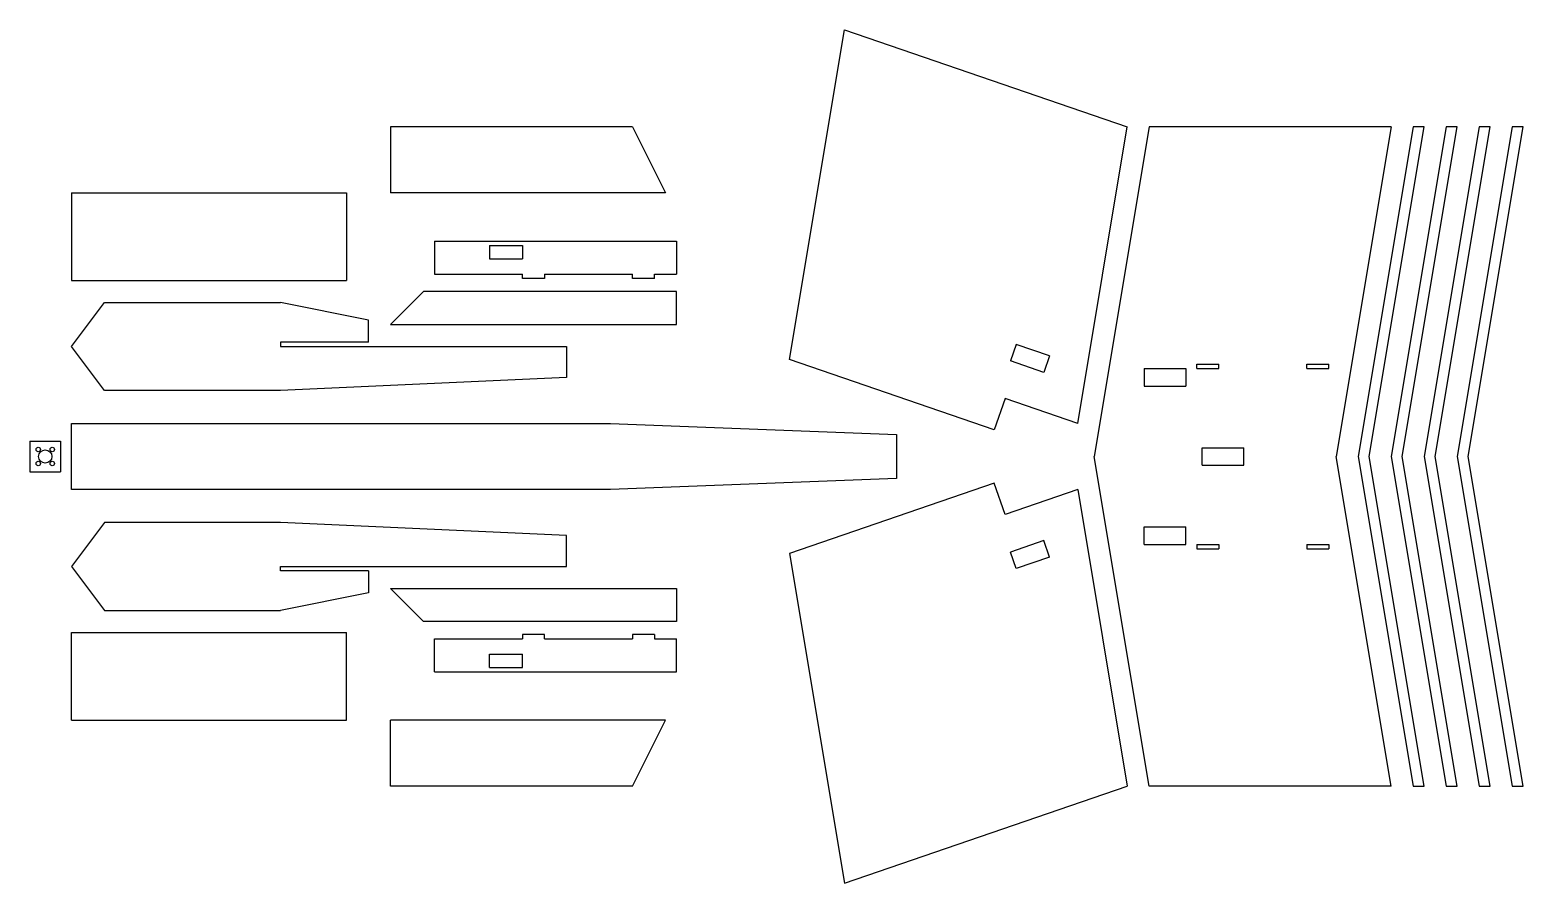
# Model space of a CAD drawing. Header units: millimetres. Extents: x -19 to 660, y -194 to 194.
import ezdxf

# ---------------------------------------------------------------- set-up
doc = ezdxf.new("R2010")
doc.units = ezdxf.units.MM

msp = doc.modelspace()

# ---------------------------------------------------------------- linework, layer by layer
at = {"color": 7, "linetype": 'Continuous'}
for p, q in [((326.39, 44.11), (351.39, 194.11)), ((351.39, 194.11), (480.04, 150)), ((255, 150), (145, 150)), ((145, 150), (145, 120)), ((255, 150), (270, 120)), ((457.54, 15), (480.04, 150)), ((490.04, 150), (465.04, 0)), ((600.04, 150), (490.04, 150)), ((600.04, 150), (575.04, 0)), ((610.04, 150), (585.04, 0)), ((590.04, 0), (615.04, 150)), ((625.04, 150), (600.04, 0)), ((605.04, 0), (630.04, 150)), ((615.04, 150), (610.04, 150)), ((640.04, 150), (615.04, 0)), ((620.04, 0), (645.04, 150)), ((630.04, 150), (625.04, 150)), ((655.04, 150), (630.04, 0)), ((635.04, 0), (660.04, 150)), ((645.04, 150), (640.04, 150)), ((660.04, 150), (655.04, 150)), ((0, 120), (125, 120)), ((0, 120), (0, 80)), ((125, 120), (125, 80)), ((270, 120), (145, 120)), ((165, 98), (275, 98)), ((165, 98), (165, 83)), ((190, 96), (205, 96)), ((190, 96), (190, 90)), ((205, 96), (205, 90)), ((275, 98), (275, 83)), ((190, 90), (205, 90)), ((165, 83), (205, 83)), ((205, 81), (205, 83)), ((215, 83), (215, 81)), ((215, 83), (255, 83)), ((255, 81), (255, 83)), ((265, 81), (265, 83)), ((265, 83), (275, 83)), ((0, 80), (125, 80)), ((160, 75), (145, 60)), ((275, 75), (160, 75)), ((215, 81), (205, 81)), ((265, 81), (255, 81)), ((275, 60), (275, 75)), ((0, 50), (15, 70)), ((15, 70), (95, 70)), ((135, 62), (95, 70)), ((135, 52), (135, 62)), ((145, 60), (275, 60)), ((15, 30), (0, 50)), ((135, 52), (95, 52)), ((95, 52), (95, 50)), ((95, 50), (225, 50)), ((225, 50), (225, 36)), ((429.55, 51.03), (426.95, 43.46)), ((444.68, 45.84), (429.55, 51.03)), ((419.57, 12.16), (326.39, 44.11)), ((442.09, 38.27), (426.95, 43.46)), ((444.68, 45.84), (442.09, 38.27)), ((511.71, 40), (511.71, 42)), ((511.71, 42), (521.71, 42)), ((521.71, 40), (521.71, 42)), ((561.71, 40), (561.71, 42)), ((561.71, 42), (571.71, 42)), ((571.71, 40), (571.71, 42)), ((225, 36), (95, 30)), ((487.71, 40), (506.71, 40)), ((487.71, 40), (487.71, 32)), ((506.71, 40), (506.71, 32)), ((511.71, 40), (521.71, 40)), ((561.71, 40), (571.71, 40)), ((95, 30), (15, 30)), ((487.71, 32), (506.71, 32)), ((424.43, 26.35), (419.57, 12.16)), ((457.54, 15), (424.43, 26.35)), ((0, 15), (245, 15)), ((0, -15), (0, 15)), ((245, 15), (375.04, 10)), ((-19, 7), (-5, 7)), ((-19, 7), (-19, -7)), ((-5, 7), (-5, -7)), ((375.04, 10), (375.04, -10)), ((490.04, -150), (465.04, 0)), ((514.04, -4), (514.04, 4)), ((514.04, 4), (533.04, 4)), ((533.04, -4), (533.04, 4)), ((600.04, -150), (575.04, 0)), ((585.04, 0), (610.04, -150)), ((615.04, -150), (590.04, 0)), ((600.04, 0), (625.04, -150)), ((630.04, -150), (605.04, 0)), ((615.04, 0), (640.04, -150)), ((645.04, -150), (620.04, 0)), ((630.04, 0), (655.04, -150)), ((660.04, -150), (635.04, 0)), ((514.04, -4), (533.04, -4)), ((-19, -7), (-5, -7)), ((375.04, -10), (245, -15)), ((419.57, -12.16), (326.39, -44.11)), ((424.43, -26.35), (419.57, -12.16)), ((245, -15), (0, -15)), ((457.54, -15), (424.43, -26.35)), ((457.54, -15), (480.04, -150)), ((15, -30), (0, -50)), ((95, -30), (15, -30)), ((225, -36), (95, -30)), ((487.71, -32), (506.71, -32)), ((487.71, -40), (487.71, -32)), ((506.71, -40), (506.71, -32)), ((225, -50), (225, -36)), ((442.09, -38.27), (426.95, -43.46)), ((444.68, -45.84), (442.09, -38.27)), ((487.71, -40), (506.71, -40)), ((511.71, -40), (521.71, -40)), ((511.71, -40), (511.71, -42)), ((521.71, -40), (521.71, -42)), ((561.71, -40), (571.71, -40)), ((561.71, -40), (561.71, -42)), ((571.71, -40), (571.71, -42)), ((326.39, -44.11), (351.39, -194.11)), ((429.55, -51.03), (426.95, -43.46)), ((444.68, -45.84), (429.55, -51.03)), ((511.71, -42), (521.71, -42)), ((561.71, -42), (571.71, -42)), ((0, -50), (15, -70)), ((95, -50), (225, -50)), ((95, -52), (95, -50)), ((135, -52), (95, -52)), ((135, -52), (135, -62)), ((160, -75), (145, -60)), ((145, -60), (275, -60)), ((275, -60), (275, -75)), ((135, -62), (95, -70)), ((15, -70), (95, -70)), ((0, -80), (125, -80)), ((0, -120), (0, -80)), ((125, -120), (125, -80)), ((275, -75), (160, -75)), ((205, -81), (205, -83)), ((215, -81), (205, -81)), ((215, -83), (215, -81)), ((255, -81), (255, -83)), ((265, -81), (255, -81)), ((265, -81), (265, -83)), ((165, -83), (205, -83)), ((165, -98), (165, -83)), ((215, -83), (255, -83)), ((265, -83), (275, -83)), ((275, -98), (275, -83)), ((190, -90), (205, -90)), ((190, -96), (190, -90)), ((205, -96), (205, -90)), ((165, -98), (275, -98)), ((190, -96), (205, -96)), ((0, -120), (125, -120)), ((145, -150), (145, -120)), ((270, -120), (145, -120)), ((255, -150), (270, -120)), ((255, -150), (145, -150)), ((351.39, -194.11), (480.04, -150)), ((600.04, -150), (490.04, -150)), ((610.04, -150), (615.04, -150)), ((625.04, -150), (630.04, -150)), ((640.04, -150), (645.04, -150)), ((655.04, -150), (660.04, -150))]:
    msp.add_line(p, q, dxfattribs=at)
for centre, radius in [((-15.18, 3.18), 1), ((-12, 0), 3), ((-8.82, 3.18), 1), ((-15.18, -3.18), 1), ((-8.82, -3.18), 1)]:
    msp.add_circle(centre, radius, dxfattribs=at)

doc.saveas('drawing.dxf')
